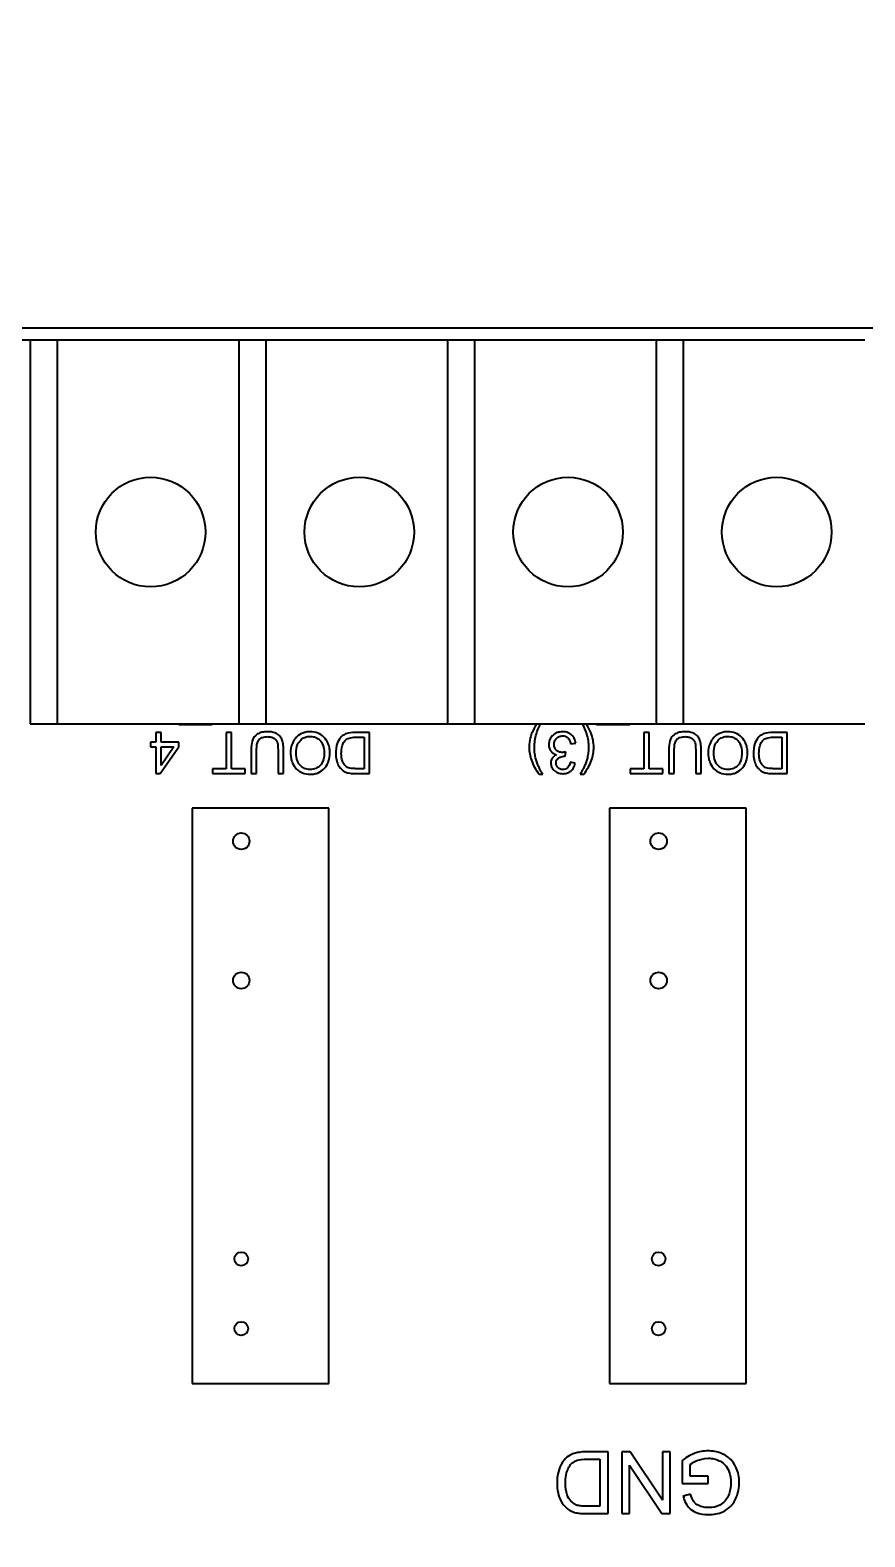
# Model space of a CAD drawing. Header units: millimetres. Extents: x 0 to 5945, y 0 to 4205.
# Drawn here: x 1725.9 to 1756.4, y 318.3 to 373.2 of the extents above; entities that cross this region are included whole.
import ezdxf

# ---------------------------------------------------------------- set-up
doc = ezdxf.new("R2010")
doc.units = ezdxf.units.MM
doc.header["$LTSCALE"] = 5
doc.layers.add('가시적인 것(ISO)', color=3, linetype='Continuous', lineweight=40)
doc.layers.add('해치(ISO)', color=7, linetype='Continuous', lineweight=18)

msp = doc.modelspace()

# ---------------------------------------------------------------- hatches: boundary and pattern name
at = {"layer": '해치(ISO)'}
h = msp.add_hatch(dxfattribs=at)
h.set_pattern_fill('ANSI31', color=256, scale=127, angle=75.0002, style=0)
h.set_pattern_definition([(120.0002, (0, 0), (-13.74813, -7.93754), [])])
h.paths.add_polyline_path([(1602.237, 257.352), (2132.237, 257.352), (2132.237, 827.352), (1602.237, 827.352), (1602.237, 767.352), (1602.237, 762.575), (1602.237, 762.103), (1602.237, 757.6), (1602.237, 757.128), (1602.237, 717.575), (1602.237, 717.103), (1602.237, 712.6), (1602.237, 712.128), (1602.237, 707.352), (1602.237, 377.352), (1602.237, 372.575), (1602.237, 372.103), (1602.237, 367.6), (1602.237, 367.128), (1602.237, 327.575), (1602.237, 327.103), (1602.237, 322.6), (1602.237, 322.128), (1602.237, 317.352)])
h.paths.add_polyline_path([(1604.237, 259.352), (1604.237, 825.352), (2130.237, 825.352), (2130.237, 259.352)], flags=0)
edge = h.paths.add_edge_path()
edge.add_ellipse((1657.237, 307.352), major_axis=(-4, 0), ratio=1, start_angle=0, end_angle=360)
h.paths.add_polyline_path([(2102.237, 287.352), (2102.237, 797.352), (1632.237, 797.352), (1632.237, 287.352)])
h.paths.add_polyline_path([(1634.237, 289.352), (1634.237, 795.352), (2100.237, 795.352), (2100.237, 289.352)], flags=0)

# ---------------------------------------------------------------- linework, layer by layer
at = {"layer": '가시적인 것(ISO)'}
for p, q in [((1857.237, 362.352), (1687.237, 362.352)), ((1725.927, 361.911), (1719.307, 361.911)), ((1725.927, 361.911), (1725.927, 347.912)), ((1726.927, 361.911), (1725.927, 361.911)), ((1726.927, 347.912), (1726.927, 361.911)), ((1733.547, 361.911), (1726.927, 361.911)), ((1733.547, 361.911), (1733.547, 347.912)), ((1734.547, 361.911), (1733.547, 361.911)), ((1734.547, 347.912), (1734.547, 361.911)), ((1741.167, 361.911), (1734.547, 361.911)), ((1741.167, 361.911), (1741.167, 347.912)), ((1742.167, 361.911), (1741.167, 361.911)), ((1742.167, 347.912), (1742.167, 361.911)), ((1748.787, 361.911), (1742.167, 361.911)), ((1748.787, 361.911), (1748.787, 347.912)), ((1749.787, 361.911), (1748.787, 361.911)), ((1749.787, 347.912), (1749.787, 361.911)), ((1756.407, 361.911), (1749.787, 361.911)), ((1725.927, 347.912), (1726.927, 347.912)), ((1726.927, 347.912), (1733.547, 347.912)), ((1730.707, 347.602), (1730.522, 347.602)), ((1730.522, 347.602), (1730.522, 347.243)), ((1730.707, 347.243), (1730.707, 347.602)), ((1731.359, 347.912), (1731.359, 347.885)), ((1731.359, 347.885), (1732.58, 347.885)), ((1732.58, 347.885), (1732.58, 347.912)), ((1733.286, 347.602), (1733.087, 347.602)), ((1733.087, 347.602), (1733.087, 346.279)), ((1733.286, 346.279), (1733.286, 347.602)), ((1733.547, 347.912), (1734.547, 347.912)), ((1734.547, 347.912), (1741.167, 347.912)), ((1738.325, 347.602), (1737.784, 347.602)), ((1738.325, 346.102), (1738.325, 347.602)), ((1741.167, 347.912), (1742.167, 347.912)), ((1742.167, 347.912), (1748.787, 347.912)), ((1746.609, 347.912), (1746.609, 347.885)), ((1746.609, 347.885), (1747.83, 347.885)), ((1747.83, 347.885), (1747.83, 347.912)), ((1748.536, 347.602), (1748.337, 347.602)), ((1748.337, 347.602), (1748.337, 346.279)), ((1748.536, 346.279), (1748.536, 347.602)), ((1748.787, 347.912), (1749.787, 347.912)), ((1749.787, 347.912), (1756.407, 347.912)), ((1753.575, 347.602), (1753.034, 347.602)), ((1753.575, 346.102), (1753.575, 347.602)), ((1730.522, 347.243), (1730.32, 347.243)), ((1730.32, 347.243), (1730.32, 347.073)), ((1730.32, 347.073), (1730.522, 347.073)), ((1730.522, 347.073), (1730.522, 346.102)), ((1730.673, 346.102), (1731.357, 347.073)), ((1731.357, 347.243), (1730.707, 347.243)), ((1730.707, 346.396), (1730.707, 347.073)), ((1730.707, 347.073), (1731.176, 347.073)), ((1731.176, 347.073), (1730.707, 346.396)), ((1731.357, 347.073), (1731.357, 347.243)), ((1733.998, 346.968), (1733.998, 346.102)), ((1734.197, 346.102), (1734.197, 346.967)), ((1734.979, 346.967), (1734.979, 346.102)), ((1735.178, 346.102), (1735.178, 346.968)), ((1737.806, 347.424), (1738.127, 347.424)), ((1738.127, 347.424), (1738.127, 346.279)), ((1745.465, 346.729), (1745.484, 346.89)), ((1745.664, 347.18), (1745.848, 347.204)), ((1749.248, 346.968), (1749.248, 346.102)), ((1749.447, 346.102), (1749.447, 346.967)), ((1750.229, 346.967), (1750.229, 346.102)), ((1750.428, 346.102), (1750.428, 346.968)), ((1753.056, 347.424), (1753.377, 347.424)), ((1753.377, 347.424), (1753.377, 346.279)), ((1745.83, 346.485), (1745.646, 346.518)), ((1730.522, 346.102), (1730.673, 346.102)), ((1733.087, 346.279), (1732.591, 346.279)), ((1732.591, 346.279), (1732.591, 346.102)), ((1732.591, 346.102), (1733.78, 346.102)), ((1733.78, 346.279), (1733.286, 346.279)), ((1733.78, 346.102), (1733.78, 346.279)), ((1733.998, 346.102), (1734.197, 346.102)), ((1734.979, 346.102), (1735.178, 346.102)), ((1737.809, 346.102), (1738.325, 346.102)), ((1738.127, 346.279), (1737.811, 346.279)), ((1744.513, 346.076), (1744.644, 346.076)), ((1746.011, 346.076), (1746.143, 346.076)), ((1748.337, 346.279), (1747.841, 346.279)), ((1747.841, 346.279), (1747.841, 346.102)), ((1747.841, 346.102), (1749.03, 346.102)), ((1749.03, 346.279), (1748.536, 346.279)), ((1749.03, 346.102), (1749.03, 346.279)), ((1749.248, 346.102), (1749.447, 346.102)), ((1750.229, 346.102), (1750.428, 346.102)), ((1753.059, 346.102), (1753.575, 346.102)), ((1753.377, 346.279), (1753.061, 346.279)), ((1736.834, 344.844), (1731.838, 344.844)), ((1731.838, 344.844), (1731.838, 323.853)), ((1736.834, 323.853), (1736.834, 344.844)), ((1752.074, 344.844), (1747.078, 344.844)), ((1747.078, 344.844), (1747.078, 323.853)), ((1752.074, 323.853), (1752.074, 344.844)), ((1731.838, 323.853), (1736.834, 323.853)), ((1747.078, 323.853), (1752.074, 323.853)), ((1747.029, 321.352), (1746.216, 321.352)), ((1746.25, 321.086), (1746.73, 321.086)), ((1746.73, 321.086), (1746.73, 319.367)), ((1747.029, 319.102), (1747.029, 321.352)), ((1747.833, 321.352), (1747.528, 321.352)), ((1747.528, 321.352), (1747.528, 319.102)), ((1749.016, 319.585), (1747.833, 321.352)), ((1749.301, 321.352), (1749.016, 321.352)), ((1749.016, 321.352), (1749.016, 319.585)), ((1749.301, 319.102), (1749.301, 321.352)), ((1747.813, 319.102), (1747.813, 320.868)), ((1747.813, 320.868), (1748.996, 319.102)), ((1749.738, 321.038), (1749.738, 320.204)), ((1750.03, 320.47), (1750.03, 320.887)), ((1749.738, 320.204), (1750.69, 320.204)), ((1750.69, 320.47), (1750.03, 320.47)), ((1750.69, 320.204), (1750.69, 320.47)), ((1750.04, 319.805), (1749.773, 319.731)), ((1746.254, 319.102), (1747.029, 319.102)), ((1746.73, 319.367), (1746.257, 319.367)), ((1747.528, 319.102), (1747.813, 319.102)), ((1748.996, 319.102), (1749.301, 319.102))]:
    msp.add_line(p, q, dxfattribs=at)
for centre, radius in [((1730.327, 354.912), 2), ((1737.947, 354.912), 2), ((1745.567, 354.912), 2), ((1753.187, 354.912), 2), ((1733.637, 343.632), 0.3), ((1748.877, 343.632), 0.3), ((1733.637, 338.552), 0.3), ((1748.877, 338.552), 0.3), ((1733.637, 328.392), 0.25), ((1748.877, 328.392), 0.25), ((1733.637, 325.852), 0.25), ((1748.877, 325.852), 0.25)]:
    msp.add_circle(centre, radius, dxfattribs=at)
for points, knots in [([(1734.585, 347.627), (1734.521, 347.627), (1734.456, 347.621), (1734.34, 347.595), (1734.289, 347.576), (1734.22, 347.535), (1734.162, 347.499), (1734.072, 347.387), (1734.049, 347.335), (1734.007, 347.189), (1733.998, 347.078), (1733.998, 346.968)], [-0.1827395, -0.1827395, -0.1827395, -0.1827395, -0.1243095, -0.1243095, -0.0742781, -0.0742781, -0.0514626, -0.0514626, -0.0329561, -0.0329561, 0, 0, 0, 0]), ([(1734.197, 346.967), (1734.197, 347.029), (1734.2, 347.096), (1734.219, 347.202), (1734.231, 347.249), (1734.268, 347.323), (1734.286, 347.346), (1734.338, 347.391), (1734.372, 347.408), (1734.469, 347.441), (1734.538, 347.447), (1734.602, 347.447)], [-0.06580544, -0.06580544, -0.06580544, -0.06580544, -0.05062257, -0.05062257, -0.03951225, -0.03951225, -0.0306635, -0.0306635, -0.01915675, -0.01915675, 0, 0, 0, 0]), ([(1735.178, 346.968), (1735.178, 347.042), (1735.174, 347.12), (1735.153, 347.248), (1735.138, 347.307), (1735.091, 347.41), (1735.06, 347.453), (1734.99, 347.517), (1734.942, 347.555), (1734.777, 347.616), (1734.678, 347.627), (1734.585, 347.627)], [-0.1666428, -0.1666428, -0.1666428, -0.1666428, -0.120317, -0.120317, -0.0849202, -0.0849202, -0.0527526, -0.0527526, -0.028158, -0.028158, 0, 0, 0, 0]), ([(1734.602, 347.447), (1734.643, 347.447), (1734.684, 347.443), (1734.769, 347.423), (1734.802, 347.407), (1734.856, 347.375), (1734.882, 347.352), (1734.933, 347.286), (1734.947, 347.247), (1734.974, 347.148), (1734.979, 347.054), (1734.979, 346.967)], [-0.0552723, -0.0552723, -0.0552723, -0.0552723, -0.05006966, -0.05006966, -0.04418631, -0.04418631, -0.03650006, -0.03650006, -0.02622502, -0.02622502, 0, 0, 0, 0]), ([(1736.153, 347.627), (1736.1, 347.627), (1736.047, 347.621), (1735.943, 347.6), (1735.894, 347.583), (1735.743, 347.516), (1735.68, 347.461), (1735.577, 347.357), (1735.532, 347.276), (1735.456, 347.092), (1735.436, 346.974), (1735.436, 346.854)], [-0.08052814, -0.08052814, -0.08052814, -0.08052814, -0.075448, -0.075448, -0.0704261, -0.0704261, -0.05969695, -0.05969695, -0.03604414, -0.03604414, 0, 0, 0, 0]), ([(1735.641, 346.852), (1735.641, 346.955), (1735.655, 347.061), (1735.724, 347.226), (1735.763, 347.278), (1735.849, 347.362), (1735.899, 347.396), (1736.018, 347.445), (1736.086, 347.456), (1736.154, 347.456)], [-0.08165834, -0.08165834, -0.08165834, -0.08165834, -0.05685822, -0.05685822, -0.03882835, -0.03882835, -0.0205962, -0.0205962, 0, 0, 0, 0]), ([(1736.871, 346.871), (1736.871, 346.931), (1736.865, 346.991), (1736.84, 347.109), (1736.822, 347.166), (1736.77, 347.282), (1736.727, 347.358), (1736.592, 347.491), (1736.518, 347.539), (1736.348, 347.61), (1736.252, 347.627), (1736.153, 347.627)], [-0.1419282, -0.1419282, -0.1419282, -0.1419282, -0.11405, -0.11405, -0.0863552, -0.0863552, -0.0554723, -0.0554723, -0.0295193, -0.0295193, 0, 0, 0, 0]), ([(1736.154, 347.456), (1736.19, 347.456), (1736.225, 347.453), (1736.293, 347.44), (1736.325, 347.431), (1736.415, 347.392), (1736.467, 347.355), (1736.545, 347.276), (1736.588, 347.223), (1736.654, 347.056), (1736.667, 346.964), (1736.667, 346.873)], [-0.1304948, -0.1304948, -0.1304948, -0.1304948, -0.1101568, -0.1101568, -0.0908219, -0.0908219, -0.0538229, -0.0538229, -0.0272604, -0.0272604, 0, 0, 0, 0]), ([(1737.784, 347.602), (1737.687, 347.602), (1737.561, 347.592), (1737.387, 347.52), (1737.337, 347.486), (1737.243, 347.392), (1737.196, 347.331), (1737.094, 347.08), (1737.085, 346.936), (1737.085, 346.844)], [-0.1013045, -0.1013045, -0.1013045, -0.1013045, -0.0660401, -0.0660401, -0.0467074, -0.0467074, -0.0277304, -0.0277304, 0, 0, 0, 0]), ([(1744.419, 347.912), (1744.354, 347.811), (1744.3, 347.704), (1744.22, 347.509), (1744.149, 347.321), (1744.149, 347.058)], [-0.1832014, -0.1832014, -0.1832014, -0.1832014, -0.0787799, -0.0787799, 0, 0, 0, 0]), ([(1744.339, 347.06), (1744.339, 347.227), (1744.365, 347.391), (1744.454, 347.676), (1744.506, 347.797), (1744.568, 347.912)], [-0.10471142, -0.10471142, -0.10471142, -0.10471142, -0.05443322, -0.05443322, -0.01516202, -0.01516202, -0.01516202, -0.01516202]), ([(1745.371, 347.627), (1745.332, 347.627), (1745.293, 347.623), (1745.218, 347.609), (1745.183, 347.598), (1745.083, 347.555), (1745.031, 347.514), (1744.953, 347.432), (1744.921, 347.386), (1744.876, 347.277), (1744.866, 347.219), (1744.866, 347.158)], [-0.06985908, -0.06985908, -0.06985908, -0.06985908, -0.0607385, -0.0607385, -0.05217226, -0.05217226, -0.03520118, -0.03520118, -0.01818642, -0.01818642, 0, 0, 0, 0]), ([(1745.061, 347.161), (1745.061, 347.184), (1745.063, 347.207), (1745.072, 347.25), (1745.078, 347.271), (1745.105, 347.333), (1745.131, 347.365), (1745.183, 347.416), (1745.214, 347.437), (1745.288, 347.468), (1745.328, 347.475), (1745.37, 347.475)], [-0.04480517, -0.04480517, -0.04480517, -0.04480517, -0.03953756, -0.03953756, -0.03452526, -0.03452526, -0.02387614, -0.02387614, -0.01249682, -0.01249682, 0, 0, 0, 0]), ([(1745.37, 347.475), (1745.4, 347.475), (1745.43, 347.471), (1745.487, 347.453), (1745.512, 347.44), (1745.567, 347.399), (1745.589, 347.371), (1745.635, 347.293), (1745.653, 347.235), (1745.664, 347.18)], [-0.04276956, -0.04276956, -0.04276956, -0.04276956, -0.03481239, -0.03481239, -0.02718734, -0.02718734, -0.01690671, -0.01690671, 0, 0, 0, 0]), ([(1745.848, 347.204), (1745.843, 347.259), (1745.829, 347.314), (1745.783, 347.414), (1745.753, 347.457), (1745.671, 347.537), (1745.624, 347.568), (1745.507, 347.616), (1745.44, 347.627), (1745.371, 347.627)], [-0.06885089, -0.06885089, -0.06885089, -0.06885089, -0.0529579, -0.0529579, -0.03766992, -0.03766992, -0.02055925, -0.02055925, 0, 0, 0, 0]), ([(1746.087, 347.912), (1746.149, 347.797), (1746.202, 347.676), (1746.29, 347.391), (1746.317, 347.227), (1746.317, 347.06)], [-0.08956306, -0.08956306, -0.08956306, -0.08956306, -0.05028586, -0.05028586, 0, 0, 0, 0]), ([(1746.506, 347.058), (1746.506, 347.244), (1746.471, 347.422), (1746.377, 347.651), (1746.325, 347.773), (1746.236, 347.912)], [-0.233985, -0.233985, -0.233985, -0.233985, -0.0717624, -0.0717624, -0.01692, -0.01692, -0.01692, -0.01692]), ([(1749.835, 347.627), (1749.771, 347.627), (1749.706, 347.621), (1749.59, 347.595), (1749.539, 347.576), (1749.47, 347.535), (1749.412, 347.499), (1749.322, 347.387), (1749.299, 347.335), (1749.257, 347.189), (1749.248, 347.078), (1749.248, 346.968)], [-0.1827395, -0.1827395, -0.1827395, -0.1827395, -0.1243095, -0.1243095, -0.0742781, -0.0742781, -0.0514626, -0.0514626, -0.0329561, -0.0329561, 0, 0, 0, 0]), ([(1749.447, 346.967), (1749.447, 347.029), (1749.45, 347.096), (1749.469, 347.202), (1749.481, 347.249), (1749.518, 347.323), (1749.536, 347.346), (1749.588, 347.391), (1749.622, 347.408), (1749.719, 347.441), (1749.788, 347.447), (1749.852, 347.447)], [-0.06580544, -0.06580544, -0.06580544, -0.06580544, -0.05062257, -0.05062257, -0.03951225, -0.03951225, -0.0306635, -0.0306635, -0.01915675, -0.01915675, 0, 0, 0, 0]), ([(1750.428, 346.968), (1750.428, 347.042), (1750.424, 347.12), (1750.403, 347.248), (1750.388, 347.307), (1750.341, 347.41), (1750.31, 347.453), (1750.24, 347.517), (1750.192, 347.555), (1750.027, 347.616), (1749.928, 347.627), (1749.835, 347.627)], [-0.1666428, -0.1666428, -0.1666428, -0.1666428, -0.120317, -0.120317, -0.0849202, -0.0849202, -0.0527526, -0.0527526, -0.028158, -0.028158, 0, 0, 0, 0]), ([(1749.852, 347.447), (1749.893, 347.447), (1749.934, 347.443), (1750.019, 347.423), (1750.052, 347.407), (1750.106, 347.375), (1750.132, 347.352), (1750.183, 347.286), (1750.197, 347.247), (1750.224, 347.148), (1750.229, 347.054), (1750.229, 346.967)], [-0.0552723, -0.0552723, -0.0552723, -0.0552723, -0.05006966, -0.05006966, -0.04418631, -0.04418631, -0.03650006, -0.03650006, -0.02622502, -0.02622502, 0, 0, 0, 0]), ([(1751.403, 347.627), (1751.35, 347.627), (1751.297, 347.621), (1751.193, 347.6), (1751.144, 347.583), (1750.993, 347.516), (1750.93, 347.461), (1750.827, 347.357), (1750.782, 347.276), (1750.706, 347.092), (1750.686, 346.974), (1750.686, 346.854)], [-0.08052814, -0.08052814, -0.08052814, -0.08052814, -0.075448, -0.075448, -0.0704261, -0.0704261, -0.05969695, -0.05969695, -0.03604414, -0.03604414, 0, 0, 0, 0]), ([(1750.891, 346.852), (1750.891, 346.955), (1750.905, 347.061), (1750.974, 347.226), (1751.013, 347.278), (1751.099, 347.362), (1751.149, 347.396), (1751.268, 347.445), (1751.336, 347.456), (1751.404, 347.456)], [-0.08165834, -0.08165834, -0.08165834, -0.08165834, -0.05685822, -0.05685822, -0.03882835, -0.03882835, -0.0205962, -0.0205962, 0, 0, 0, 0]), ([(1752.121, 346.871), (1752.121, 346.931), (1752.115, 346.991), (1752.09, 347.109), (1752.072, 347.166), (1752.02, 347.282), (1751.977, 347.358), (1751.842, 347.491), (1751.768, 347.539), (1751.598, 347.61), (1751.502, 347.627), (1751.403, 347.627)], [-0.1419282, -0.1419282, -0.1419282, -0.1419282, -0.11405, -0.11405, -0.0863552, -0.0863552, -0.0554723, -0.0554723, -0.0295193, -0.0295193, 0, 0, 0, 0]), ([(1751.404, 347.456), (1751.44, 347.456), (1751.475, 347.453), (1751.543, 347.44), (1751.575, 347.431), (1751.665, 347.392), (1751.717, 347.355), (1751.795, 347.276), (1751.838, 347.223), (1751.904, 347.056), (1751.917, 346.964), (1751.917, 346.873)], [-0.1304948, -0.1304948, -0.1304948, -0.1304948, -0.1101568, -0.1101568, -0.0908219, -0.0908219, -0.0538229, -0.0538229, -0.0272604, -0.0272604, 0, 0, 0, 0]), ([(1753.034, 347.602), (1752.937, 347.602), (1752.811, 347.592), (1752.637, 347.52), (1752.587, 347.486), (1752.493, 347.392), (1752.446, 347.331), (1752.344, 347.08), (1752.335, 346.936), (1752.335, 346.844)], [-0.1013045, -0.1013045, -0.1013045, -0.1013045, -0.0660401, -0.0660401, -0.0467074, -0.0467074, -0.0277304, -0.0277304, 0, 0, 0, 0]), ([(1737.29, 346.84), (1737.29, 346.907), (1737.294, 346.975), (1737.32, 347.114), (1737.34, 347.163), (1737.377, 347.242), (1737.404, 347.284), (1737.439, 347.319)], [-0.03646535, -0.03646535, -0.03646535, -0.03646535, -0.02628406, -0.02628406, -0.01488015, -0.01488015, 0, 0, 0, 0]), ([(1737.439, 347.319), (1737.457, 347.337), (1737.476, 347.351), (1737.526, 347.38), (1737.555, 347.391), (1737.636, 347.417), (1737.718, 347.424), (1737.806, 347.424)], [-0.03972134, -0.03972134, -0.03972134, -0.03972134, -0.03404767, -0.03404767, -0.02637667, -0.02637667, 0, 0, 0, 0]), ([(1744.149, 347.058), (1744.149, 346.978), (1744.155, 346.899), (1744.182, 346.742), (1744.202, 346.666), (1744.228, 346.592)], [-0.04764847, -0.04764847, -0.04764847, -0.04764847, -0.02365155, -0.02365155, 0, 0, 0, 0]), ([(1744.382, 346.678), (1744.368, 346.741), (1744.357, 346.804), (1744.342, 346.932), (1744.339, 346.996), (1744.339, 347.06)], [-0.03855357, -0.03855357, -0.03855357, -0.03855357, -0.01921174, -0.01921174, 0, 0, 0, 0]), ([(1744.866, 347.158), (1744.866, 347.118), (1744.87, 347.078), (1744.889, 347.004), (1744.903, 346.97), (1744.942, 346.909), (1744.97, 346.876), (1745.051, 346.819), (1745.097, 346.8), (1745.146, 346.789)], [-0.0613968, -0.0613968, -0.0613968, -0.0613968, -0.04487794, -0.04487794, -0.02976308, -0.02976308, -0.0150421, -0.0150421, 0, 0, 0, 0]), ([(1745.355, 346.87), (1745.313, 346.87), (1745.271, 346.877), (1745.198, 346.907), (1745.169, 346.927), (1745.117, 346.98), (1745.097, 347.009), (1745.068, 347.08), (1745.061, 347.12), (1745.061, 347.161)], [-0.04828106, -0.04828106, -0.04828106, -0.04828106, -0.03456334, -0.03456334, -0.02296734, -0.02296734, -0.01228332, -0.01228332, 0, 0, 0, 0]), ([(1745.484, 346.89), (1745.461, 346.884), (1745.437, 346.879), (1745.394, 346.872), (1745.374, 346.87), (1745.355, 346.87)], [-0.01294612, -0.01294612, -0.01294612, -0.01294612, -0.00574067, -0.00574067, 0, 0, 0, 0]), ([(1746.317, 347.06), (1746.317, 346.995), (1746.313, 346.931), (1746.299, 346.803), (1746.288, 346.739), (1746.273, 346.675)], [-0.03878008, -0.03878008, -0.03878008, -0.03878008, -0.01945438, -0.01945438, 0, 0, 0, 0]), ([(1746.428, 346.592), (1746.454, 346.666), (1746.474, 346.742), (1746.5, 346.899), (1746.506, 346.978), (1746.506, 347.058)], [-0.04764837, -0.04764837, -0.04764837, -0.04764837, -0.02399687, -0.02399687, 0, 0, 0, 0]), ([(1752.54, 346.84), (1752.54, 346.907), (1752.544, 346.975), (1752.57, 347.114), (1752.59, 347.163), (1752.627, 347.242), (1752.654, 347.284), (1752.689, 347.319)], [-0.03646535, -0.03646535, -0.03646535, -0.03646535, -0.02628406, -0.02628406, -0.01488015, -0.01488015, 0, 0, 0, 0]), ([(1752.689, 347.319), (1752.707, 347.337), (1752.726, 347.351), (1752.776, 347.38), (1752.805, 347.391), (1752.886, 347.417), (1752.968, 347.424), (1753.056, 347.424)], [-0.03972134, -0.03972134, -0.03972134, -0.03972134, -0.03404767, -0.03404767, -0.02637667, -0.02637667, 0, 0, 0, 0]), ([(1735.436, 346.854), (1735.436, 346.789), (1735.442, 346.724), (1735.466, 346.6), (1735.484, 346.542), (1735.552, 346.383), (1735.606, 346.318), (1735.728, 346.195), (1735.815, 346.152), (1735.958, 346.092), (1736.054, 346.075), (1736.153, 346.075)], [-0.06480513, -0.06480513, -0.06480513, -0.06480513, -0.05981322, -0.05981322, -0.05512545, -0.05512545, -0.04655354, -0.04655354, -0.0296574, -0.0296574, 0, 0, 0, 0]), ([(1736.152, 346.246), (1736.115, 346.246), (1736.079, 346.249), (1736.008, 346.264), (1735.974, 346.275), (1735.899, 346.309), (1735.846, 346.34), (1735.763, 346.426), (1735.723, 346.479), (1735.655, 346.652), (1735.641, 346.752), (1735.641, 346.852)], [-0.1516136, -0.1516136, -0.1516136, -0.1516136, -0.1220791, -0.1220791, -0.0935316, -0.0935316, -0.0558687, -0.0558687, -0.0298206, -0.0298206, 0, 0, 0, 0]), ([(1736.667, 346.873), (1736.667, 346.806), (1736.662, 346.737), (1736.64, 346.616), (1736.624, 346.561), (1736.579, 346.466), (1736.552, 346.426), (1736.47, 346.347), (1736.414, 346.309), (1736.29, 346.258), (1736.222, 346.246), (1736.152, 346.246)], [-0.09205293, -0.09205293, -0.09205293, -0.09205293, -0.07187986, -0.07187986, -0.05512906, -0.05512906, -0.04039251, -0.04039251, -0.02097998, -0.02097998, 0, 0, 0, 0]), ([(1736.153, 346.075), (1736.206, 346.075), (1736.258, 346.08), (1736.358, 346.099), (1736.405, 346.113), (1736.532, 346.167), (1736.603, 346.217), (1736.706, 346.322), (1736.765, 346.393), (1736.855, 346.621), (1736.871, 346.747), (1736.871, 346.871)], [-0.1914347, -0.1914347, -0.1914347, -0.1914347, -0.1588981, -0.1588981, -0.1283406, -0.1283406, -0.0734868, -0.0734868, -0.0371408, -0.0371408, 0, 0, 0, 0]), ([(1737.085, 346.844), (1737.085, 346.764), (1737.092, 346.685), (1737.124, 346.533), (1737.148, 346.467), (1737.215, 346.34), (1737.262, 346.28), (1737.322, 346.231)], [-0.06427655, -0.06427655, -0.06427655, -0.06427655, -0.04327347, -0.04327347, -0.02318587, -0.02318587, 0, 0, 0, 0]), ([(1737.555, 346.31), (1737.529, 346.319), (1737.505, 346.332), (1737.459, 346.365), (1737.438, 346.385), (1737.39, 346.44), (1737.356, 346.485), (1737.3, 346.641), (1737.29, 346.74), (1737.29, 346.84)], [-0.08863704, -0.08863704, -0.08863704, -0.08863704, -0.07259706, -0.07259706, -0.05563873, -0.05563873, -0.02994642, -0.02994642, 0, 0, 0, 0]), ([(1744.228, 346.592), (1744.26, 346.503), (1744.3, 346.417), (1744.395, 346.244), (1744.451, 346.158), (1744.513, 346.076)], [-0.05910636, -0.05910636, -0.05910636, -0.05910636, -0.03070392, -0.03070392, 0, 0, 0, 0]), ([(1744.479, 346.383), (1744.459, 346.43), (1744.44, 346.478), (1744.408, 346.577), (1744.394, 346.627), (1744.382, 346.678)], [-0.03112118, -0.03112118, -0.03112118, -0.03112118, -0.01562574, -0.01562574, 0, 0, 0, 0]), ([(1744.644, 346.076), (1744.61, 346.135), (1744.573, 346.201), (1744.521, 346.296), (1744.496, 346.345), (1744.479, 346.383)], [-0.03315715, -0.03315715, -0.03315715, -0.03315715, -0.01248793, -0.01248793, 0, 0, 0, 0]), ([(1745.146, 346.789), (1745.104, 346.77), (1745.066, 346.745), (1744.997, 346.677), (1744.976, 346.64), (1744.947, 346.57), (1744.939, 346.528), (1744.939, 346.485)], [-0.03177885, -0.03177885, -0.03177885, -0.03177885, -0.0229015, -0.0229015, -0.0130002, -0.0130002, 0, 0, 0, 0]), ([(1744.939, 346.485), (1744.939, 346.46), (1744.941, 346.435), (1744.952, 346.387), (1744.959, 346.363), (1744.983, 346.307), (1745.007, 346.264), (1745.088, 346.183), (1745.136, 346.154), (1745.247, 346.108), (1745.311, 346.096), (1745.378, 346.096)], [-0.07233212, -0.07233212, -0.07233212, -0.07233212, -0.0618739, -0.0618739, -0.05139769, -0.05139769, -0.03589481, -0.03589481, -0.02003156, -0.02003156, 0, 0, 0, 0]), ([(1745.129, 346.481), (1745.129, 346.5), (1745.13, 346.518), (1745.137, 346.553), (1745.142, 346.57), (1745.16, 346.609), (1745.175, 346.629), (1745.225, 346.675), (1745.263, 346.693), (1745.333, 346.722), (1745.383, 346.731), (1745.435, 346.731)], [-0.03345342, -0.03345342, -0.03345342, -0.03345342, -0.03023829, -0.03023829, -0.02729522, -0.02729522, -0.02280998, -0.02280998, -0.01561743, -0.01561743, 0, 0, 0, 0]), ([(1745.375, 346.247), (1745.356, 346.247), (1745.336, 346.248), (1745.3, 346.255), (1745.283, 346.26), (1745.239, 346.279), (1745.215, 346.295), (1745.173, 346.338), (1745.157, 346.361), (1745.134, 346.417), (1745.129, 346.449), (1745.129, 346.481)], [-0.03959792, -0.03959792, -0.03959792, -0.03959792, -0.03345358, -0.03345358, -0.02773396, -0.02773396, -0.01817037, -0.01817037, -0.00966614, -0.00966614, 0, 0, 0, 0]), ([(1745.646, 346.518), (1745.639, 346.476), (1745.628, 346.433), (1745.597, 346.366), (1745.58, 346.34), (1745.542, 346.302), (1745.517, 346.281), (1745.446, 346.252), (1745.411, 346.247), (1745.375, 346.247)], [-0.06301122, -0.06301122, -0.06301122, -0.06301122, -0.03990409, -0.03990409, -0.02276781, -0.02276781, -0.01085121, -0.01085121, 0, 0, 0, 0]), ([(1745.378, 346.096), (1745.427, 346.096), (1745.475, 346.101), (1745.566, 346.128), (1745.606, 346.147), (1745.674, 346.194), (1745.718, 346.23), (1745.794, 346.35), (1745.817, 346.416), (1745.83, 346.485)], [-0.09774393, -0.09774393, -0.09774393, -0.09774393, -0.06922545, -0.06922545, -0.04258642, -0.04258642, -0.02086501, -0.02086501, 0, 0, 0, 0]), ([(1745.435, 346.731), (1745.439, 346.731), (1745.444, 346.731), (1745.453, 346.73), (1745.459, 346.73), (1745.465, 346.729)], [-0.002882985, -0.002882985, -0.002882985, -0.002882985, -0.001682254, -0.001682254, 0, 0, 0, 0]), ([(1746.175, 346.38), (1746.158, 346.342), (1746.133, 346.295), (1746.082, 346.2), (1746.045, 346.134), (1746.011, 346.076)], [-0.03227518, -0.03227518, -0.03227518, -0.03227518, -0.02006703, -0.02006703, 0, 0, 0, 0]), ([(1746.143, 346.076), (1746.204, 346.158), (1746.261, 346.244), (1746.356, 346.417), (1746.396, 346.503), (1746.428, 346.592)], [-0.05911167, -0.05911167, -0.05911167, -0.05911167, -0.02840499, -0.02840499, 0, 0, 0, 0]), ([(1746.273, 346.675), (1746.261, 346.625), (1746.247, 346.574), (1746.214, 346.476), (1746.196, 346.428), (1746.175, 346.38)], [-0.03115365, -0.03115365, -0.03115365, -0.03115365, -0.01545144, -0.01545144, 0, 0, 0, 0]), ([(1750.686, 346.854), (1750.686, 346.789), (1750.692, 346.724), (1750.716, 346.6), (1750.734, 346.542), (1750.802, 346.383), (1750.856, 346.318), (1750.978, 346.195), (1751.065, 346.152), (1751.208, 346.092), (1751.304, 346.075), (1751.403, 346.075)], [-0.06480513, -0.06480513, -0.06480513, -0.06480513, -0.05981322, -0.05981322, -0.05512545, -0.05512545, -0.04655354, -0.04655354, -0.0296574, -0.0296574, 0, 0, 0, 0]), ([(1751.402, 346.246), (1751.365, 346.246), (1751.329, 346.249), (1751.258, 346.264), (1751.224, 346.275), (1751.149, 346.309), (1751.096, 346.34), (1751.013, 346.426), (1750.973, 346.479), (1750.905, 346.652), (1750.891, 346.752), (1750.891, 346.852)], [-0.1516136, -0.1516136, -0.1516136, -0.1516136, -0.1220791, -0.1220791, -0.0935316, -0.0935316, -0.0558687, -0.0558687, -0.0298206, -0.0298206, 0, 0, 0, 0]), ([(1751.917, 346.873), (1751.917, 346.806), (1751.912, 346.737), (1751.89, 346.616), (1751.874, 346.561), (1751.829, 346.466), (1751.802, 346.426), (1751.72, 346.347), (1751.664, 346.309), (1751.54, 346.258), (1751.472, 346.246), (1751.402, 346.246)], [-0.09205293, -0.09205293, -0.09205293, -0.09205293, -0.07187986, -0.07187986, -0.05512906, -0.05512906, -0.04039251, -0.04039251, -0.02097998, -0.02097998, 0, 0, 0, 0]), ([(1751.403, 346.075), (1751.456, 346.075), (1751.508, 346.08), (1751.608, 346.099), (1751.655, 346.113), (1751.782, 346.167), (1751.853, 346.217), (1751.956, 346.322), (1752.015, 346.393), (1752.105, 346.621), (1752.121, 346.747), (1752.121, 346.871)], [-0.1914347, -0.1914347, -0.1914347, -0.1914347, -0.1588981, -0.1588981, -0.1283406, -0.1283406, -0.0734868, -0.0734868, -0.0371408, -0.0371408, 0, 0, 0, 0]), ([(1752.335, 346.844), (1752.335, 346.764), (1752.342, 346.685), (1752.374, 346.533), (1752.398, 346.467), (1752.465, 346.34), (1752.512, 346.28), (1752.572, 346.231)], [-0.06427655, -0.06427655, -0.06427655, -0.06427655, -0.04327347, -0.04327347, -0.02318587, -0.02318587, 0, 0, 0, 0]), ([(1752.805, 346.31), (1752.779, 346.319), (1752.755, 346.332), (1752.709, 346.365), (1752.688, 346.385), (1752.64, 346.44), (1752.606, 346.485), (1752.55, 346.641), (1752.54, 346.74), (1752.54, 346.84)], [-0.08863704, -0.08863704, -0.08863704, -0.08863704, -0.07259706, -0.07259706, -0.05563873, -0.05563873, -0.02994642, -0.02994642, 0, 0, 0, 0]), ([(1737.322, 346.231), (1737.352, 346.204), (1737.386, 346.183), (1737.46, 346.146), (1737.5, 346.133), (1737.541, 346.123)], [-0.02477761, -0.02477761, -0.02477761, -0.02477761, -0.01271181, -0.01271181, 0, 0, 0, 0]), ([(1737.541, 346.123), (1737.577, 346.115), (1737.618, 346.11), (1737.705, 346.103), (1737.758, 346.102), (1737.809, 346.102)], [-0.02610579, -0.02610579, -0.02610579, -0.02610579, -0.0151034, -0.0151034, 0, 0, 0, 0]), ([(1737.811, 346.279), (1737.762, 346.279), (1737.708, 346.281), (1737.622, 346.291), (1737.585, 346.298), (1737.555, 346.31)], [-0.02271504, -0.02271504, -0.02271504, -0.02271504, -0.00972271, -0.00972271, 0, 0, 0, 0]), ([(1752.572, 346.231), (1752.602, 346.204), (1752.636, 346.183), (1752.71, 346.146), (1752.75, 346.133), (1752.791, 346.123)], [-0.02477761, -0.02477761, -0.02477761, -0.02477761, -0.01271181, -0.01271181, 0, 0, 0, 0]), ([(1752.791, 346.123), (1752.827, 346.115), (1752.868, 346.11), (1752.955, 346.103), (1753.008, 346.102), (1753.059, 346.102)], [-0.02610579, -0.02610579, -0.02610579, -0.02610579, -0.0151034, -0.0151034, 0, 0, 0, 0]), ([(1753.061, 346.279), (1753.012, 346.279), (1752.958, 346.281), (1752.872, 346.291), (1752.835, 346.298), (1752.805, 346.31)], [-0.02271504, -0.02271504, -0.02271504, -0.02271504, -0.00972271, -0.00972271, 0, 0, 0, 0]), ([(1746.216, 321.352), (1746.071, 321.352), (1745.882, 321.337), (1745.622, 321.229), (1745.545, 321.178), (1745.406, 321.037), (1745.334, 320.946), (1745.181, 320.569), (1745.168, 320.353), (1745.168, 320.215)], [-0.1519567, -0.1519567, -0.1519567, -0.1519567, -0.0990602, -0.0990602, -0.0700611, -0.0700611, -0.0415956, -0.0415956, 0, 0, 0, 0]), ([(1745.7, 320.928), (1745.725, 320.954), (1745.755, 320.976), (1745.83, 321.02), (1745.873, 321.036), (1745.994, 321.075), (1746.118, 321.086), (1746.25, 321.086)], [-0.059582, -0.059582, -0.059582, -0.059582, -0.0510715, -0.0510715, -0.039565, -0.039565, 0, 0, 0, 0]), ([(1750.67, 321.389), (1750.505, 321.389), (1750.345, 321.359), (1750.071, 321.256), (1749.916, 321.18), (1749.738, 321.038)], [-0.1562466, -0.1562466, -0.1562466, -0.1562466, -0.0682942, -0.0682942, 0, 0, 0, 0]), ([(1750.03, 320.887), (1750.099, 320.948), (1750.198, 321.001), (1750.366, 321.069), (1750.501, 321.12), (1750.687, 321.12)], [-0.1624234, -0.1624234, -0.1624234, -0.1624234, -0.0556453, -0.0556453, 0, 0, 0, 0]), ([(1751.819, 320.237), (1751.819, 320.331), (1751.81, 320.425), (1751.774, 320.606), (1751.747, 320.692), (1751.651, 320.908), (1751.58, 321.002), (1751.405, 321.178), (1751.286, 321.246), (1751.013, 321.36), (1750.844, 321.389), (1750.67, 321.389)], [-0.1464759, -0.1464759, -0.1464759, -0.1464759, -0.1299975, -0.1299975, -0.11426, -0.11426, -0.0888441, -0.0888441, -0.0521905, -0.0521905, 0, 0, 0, 0]), ([(1750.687, 321.12), (1750.756, 321.12), (1750.825, 321.113), (1750.96, 321.083), (1751.025, 321.061), (1751.14, 321.007), (1751.218, 320.965), (1751.359, 320.815), (1751.408, 320.733), (1751.494, 320.509), (1751.512, 320.361), (1751.512, 320.218)], [-0.1831674, -0.1831674, -0.1831674, -0.1831674, -0.1438051, -0.1438051, -0.1045616, -0.1045616, -0.0717557, -0.0717557, -0.042969, -0.042969, 0, 0, 0, 0]), ([(1745.475, 320.209), (1745.475, 320.309), (1745.482, 320.412), (1745.521, 320.62), (1745.55, 320.694), (1745.606, 320.813), (1745.647, 320.875), (1745.7, 320.928)], [-0.05469802, -0.05469802, -0.05469802, -0.05469802, -0.03942608, -0.03942608, -0.02232022, -0.02232022, 0, 0, 0, 0]), ([(1745.168, 320.215), (1745.168, 320.096), (1745.178, 319.976), (1745.227, 319.749), (1745.262, 319.65), (1745.363, 319.459), (1745.434, 319.37), (1745.523, 319.295)], [-0.09641481, -0.09641481, -0.09641481, -0.09641481, -0.0649102, -0.0649102, -0.03477881, -0.03477881, 0, 0, 0, 0]), ([(1745.873, 319.414), (1745.834, 319.428), (1745.798, 319.448), (1745.729, 319.497), (1745.697, 319.527), (1745.625, 319.609), (1745.574, 319.676), (1745.491, 319.911), (1745.475, 320.06), (1745.475, 320.209)], [-0.1329556, -0.1329556, -0.1329556, -0.1329556, -0.1088956, -0.1088956, -0.0834581, -0.0834581, -0.0449196, -0.0449196, 0, 0, 0, 0]), ([(1750.692, 319.062), (1750.784, 319.062), (1750.877, 319.07), (1751.052, 319.105), (1751.135, 319.13), (1751.344, 319.222), (1751.432, 319.292), (1751.565, 319.426), (1751.644, 319.529), (1751.785, 319.865), (1751.819, 320.048), (1751.819, 320.237)], [-0.2208185, -0.2208185, -0.2208185, -0.2208185, -0.1886635, -0.1886635, -0.1585616, -0.1585616, -0.1092245, -0.1092245, -0.0567436, -0.0567436, 0, 0, 0, 0]), ([(1751.512, 320.218), (1751.512, 320.139), (1751.505, 320.061), (1751.476, 319.908), (1751.455, 319.836), (1751.426, 319.765)], [-0.04649619, -0.04649619, -0.04649619, -0.04649619, -0.0228229, -0.0228229, 0, 0, 0, 0]), ([(1746.257, 319.367), (1746.183, 319.367), (1746.102, 319.37), (1745.974, 319.386), (1745.918, 319.396), (1745.873, 319.414)], [-0.03407256, -0.03407256, -0.03407256, -0.03407256, -0.01458407, -0.01458407, 0, 0, 0, 0]), ([(1749.773, 319.731), (1749.794, 319.646), (1749.824, 319.562), (1749.913, 319.39), (1749.963, 319.334), (1750.069, 319.231), (1750.154, 319.18), (1750.388, 319.085), (1750.539, 319.062), (1750.692, 319.062)], [-0.1017638, -0.1017638, -0.1017638, -0.1017638, -0.0899797, -0.0899797, -0.075762, -0.075762, -0.0458478, -0.0458478, 0, 0, 0, 0]), ([(1750.69, 319.318), (1750.617, 319.318), (1750.543, 319.326), (1750.396, 319.366), (1750.334, 319.396), (1750.216, 319.47), (1750.178, 319.518), (1750.105, 319.622), (1750.068, 319.712), (1750.04, 319.805)], [-0.05959311, -0.05959311, -0.05959311, -0.05959311, -0.05136855, -0.05136855, -0.04257626, -0.04257626, -0.02911316, -0.02911316, 0, 0, 0, 0]), ([(1751.426, 319.765), (1751.376, 319.648), (1751.307, 319.565), (1751.201, 319.459), (1751.126, 319.414), (1750.992, 319.358), (1750.88, 319.318), (1750.69, 319.318)], [-0.2024066, -0.2024066, -0.2024066, -0.2024066, -0.1409423, -0.1409423, -0.0569604, -0.0569604, 0, 0, 0, 0]), ([(1745.523, 319.295), (1745.569, 319.256), (1745.619, 319.223), (1745.73, 319.169), (1745.79, 319.148), (1745.852, 319.134)], [-0.03716641, -0.03716641, -0.03716641, -0.03716641, -0.01906772, -0.01906772, 0, 0, 0, 0]), ([(1745.852, 319.134), (1745.906, 319.121), (1745.967, 319.114), (1746.098, 319.104), (1746.178, 319.102), (1746.254, 319.102)], [-0.03915868, -0.03915868, -0.03915868, -0.03915868, -0.02265509, -0.02265509, 0, 0, 0, 0])]:
    msp.add_open_spline(points, degree=3, knots=knots, dxfattribs=at)

doc.saveas('drawing.dxf')
